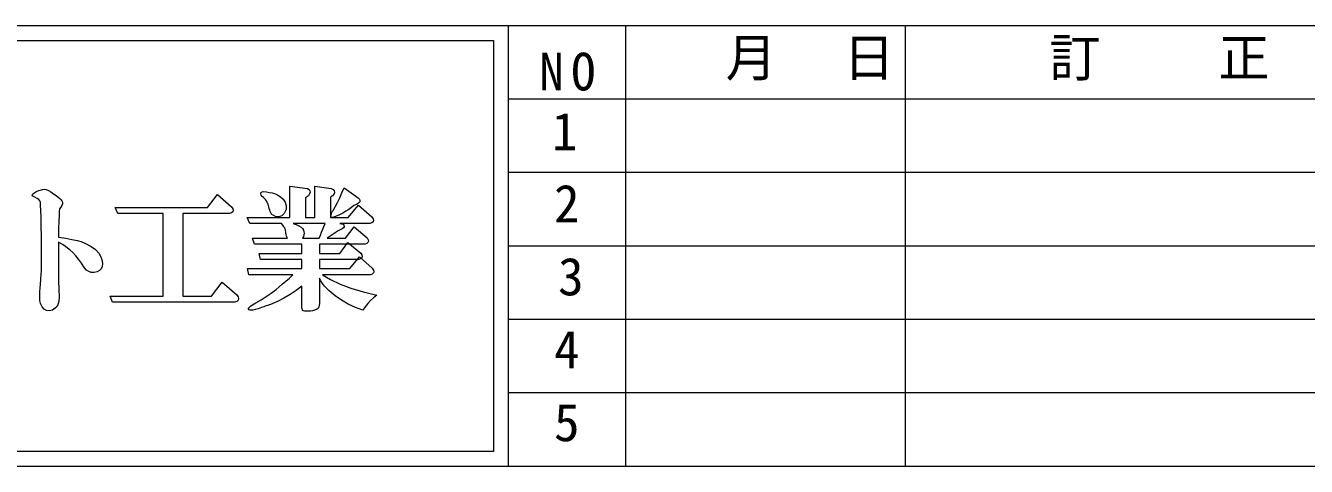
# Model space of a CAD drawing. Units: millimetres at full size, sheet at 1:2; details may follow other scales. Extents: x -822 to 1661, y -1160 to -613.
# Drawn here: x -707.7 to -576.7, y -1159.8 to -1114.8 of the extents above; entities that cross this region are included whole.
import ezdxf
from ezdxf.enums import TextEntityAlignment as Align

# ---------------------------------------------------------------- set-up
doc = ezdxf.new("R2010")
doc.units = ezdxf.units.MM
doc.header["$LTSCALE"] = 2
doc.layers.add('F-E', color=5, linetype='Continuous', lineweight=9)
doc.styles.add('ＭＳ ゴシック', font='')
doc.styles.get('ＭＳ ゴシック').set_extended_font_data('MS Gothic')

msp = doc.modelspace()

# ---------------------------------------------------------------- linework, layer by layer
at = {"layer": 'F-E'}
for p, q in [((-822.442, -1114.774), (-658.32, -1114.774)), ((-822.442, -1114.774), (-531.342, -1114.774)), ((-658.32, -1114.774), (-658.32, -1159.774)), ((-646.32, -1114.774), (-646.32, -1159.774)), ((-617.732, -1114.774), (-617.732, -1159.774)), ((-531.342, -1122.274), (-658.32, -1122.274)), ((-531.342, -1129.774), (-658.32, -1129.774)), ((-531.342, -1137.274), (-658.32, -1137.274)), ((-531.342, -1144.774), (-658.32, -1144.774)), ((-531.342, -1152.274), (-658.32, -1152.274)), ((-658.32, -1159.774), (-822.442, -1159.774)), ((-38.442, -1159.774), (-822.442, -1159.774))]:
    msp.add_line(p, q, dxfattribs=at)
at = {"layer": 'F-E', "color": 4, "lineweight": 5}
for p, q in [((-820.942, -1116.274), (-659.82, -1116.274)), ((-659.82, -1116.274), (-659.82, -1158.274)), ((-659.82, -1158.274), (-820.942, -1158.274))]:
    msp.add_line(p, q, dxfattribs=at)
at = {"layer": 'F-E'}
for points in [[(-706.308, -1132.542), (-706.481, -1132.409), (-706.716, -1132.273), (-707.013, -1132.135), (-706.957, -1132.033), (-706.892, -1131.942), (-706.817, -1131.863), (-706.732, -1131.796), (-706.638, -1131.74), (-706.48, -1131.676), (-706.331, -1131.62), (-706.189, -1131.573), (-706.055, -1131.536), (-705.93, -1131.507), (-705.758, -1131.485), (-705.56, -1131.518), (-705.334, -1131.606), (-705.082, -1131.75), (-704.802, -1131.949), (-704.547, -1132.125), (-704.334, -1132.286), (-704.165, -1132.43), (-704.038, -1132.559), (-703.953, -1132.671), (-703.905, -1132.813), (-703.906, -1132.964), (-703.957, -1133.124), (-704.058, -1133.295), (-704.208, -1133.474)], [(-684.277, -1137.09), (-684.481, -1136.461), (-680.872, -1136.461), (-680.931, -1136.399), (-680.982, -1136.286), (-681.025, -1136.121), (-681.06, -1135.905), (-681.087, -1135.638), (-681.118, -1135.543), (-681.174, -1135.431), (-681.256, -1135.302), (-681.364, -1135.154), (-681.498, -1134.989), (-684.75, -1134.989), (-685.02, -1134.36), (-680.639, -1134.36), (-680.639, -1131.166), (-678.857, -1131.402), (-678.684, -1131.502), (-678.587, -1131.628), (-678.565, -1131.781), (-678.62, -1131.96), (-678.751, -1132.166), (-679.03, -1132.351), (-679.03, -1134.36), (-678.106, -1134.36), (-678.106, -1131.166), (-676.431, -1131.403), (-676.222, -1131.501), (-676.102, -1131.627), (-676.071, -1131.779), (-676.129, -1131.96), (-676.276, -1132.167), (-676.497, -1132.299), (-676.497, -1134.36), (-674.678, -1134.36), (-673.642, -1133.105), (-672.253, -1134.303), (-672.137, -1134.497), (-672.101, -1134.662)], [(-704.29, -1141.023), (-704.276, -1141.486), (-704.257, -1141.915), (-704.244, -1142.272), (-704.249, -1142.586), (-704.273, -1142.856), (-704.314, -1143.083), (-704.374, -1143.266), (-704.437, -1143.389), (-704.524, -1143.506), (-704.635, -1143.618), (-704.771, -1143.724), (-704.931, -1143.825), (-705.248, -1143.888), (-705.528, -1143.853), (-705.77, -1143.718), (-705.975, -1143.485), (-706.143, -1143.152), (-706.183, -1142.999), (-706.209, -1142.821), (-706.221, -1142.617), (-706.219, -1142.388), (-706.204, -1142.134), (-706.202, -1141.994), (-706.196, -1141.837), (-706.185, -1141.663), (-706.17, -1141.473), (-706.151, -1141.266), (-706.095, -1140.602), (-706.056, -1139.776), (-706.034, -1138.787), (-706.03, -1137.634), (-706.044, -1136.319), (-706.065, -1135.233), (-706.086, -1134.339), (-706.107, -1133.635), (-706.127, -1133.123), (-706.148, -1132.801), (-706.197, -1132.673), (-706.308, -1132.542)], [(-704.208, -1133.474), (-704.228, -1133.747), (-704.248, -1134.173), (-704.268, -1134.752), (-704.289, -1135.485), (-704.31, -1136.372), (-703.57, -1136.48), (-702.923, -1136.597), (-702.368, -1136.725), (-701.905, -1136.862), (-701.535, -1137.008), (-700.977, -1137.316), (-700.528, -1137.647), (-700.188, -1138.004), (-699.958, -1138.385), (-699.837, -1138.791), (-699.806, -1139.107), (-699.843, -1139.376), (-699.948, -1139.597), (-700.121, -1139.77), (-700.361, -1139.896), (-700.669, -1139.969), (-700.95, -1139.966), (-701.205, -1139.886), (-701.432, -1139.731), (-701.633, -1139.5), (-701.939, -1139.042), (-702.242, -1138.629), (-702.543, -1138.262), (-702.841, -1137.94), (-703.137, -1137.665), (-703.369, -1137.483), (-703.601, -1137.314), (-703.836, -1137.158), (-704.071, -1137.016), (-704.309, -1136.887), (-704.309, -1139.441), (-704.307, -1140.001), (-704.3, -1140.528), (-704.29, -1141.023)], [(-672.101, -1134.662), (-672.143, -1134.799), (-672.265, -1134.908), (-672.466, -1134.989), (-675.528, -1134.989), (-675.186, -1135.037), (-675.11, -1135.133), (-675.083, -1135.231), (-675.104, -1135.33), (-675.175, -1135.431), (-675.294, -1135.533), (-675.702, -1135.737), (-676.821, -1136.461), (-674.952, -1136.461), (-674.08, -1135.314), (-672.74, -1136.457), (-672.641, -1136.629), (-672.612, -1136.779), (-672.655, -1136.905), (-672.769, -1137.009), (-672.954, -1137.09), (-677.628, -1137.09), (-677.628, -1138.023), (-675.546, -1138.023), (-674.731, -1136.931), (-673.391, -1138.015), (-673.29, -1138.189), (-673.26, -1138.339), (-673.302, -1138.467), (-673.416, -1138.571), (-673.601, -1138.652), (-677.628, -1138.652), (-677.628, -1139.586), (-674.517, -1139.586), (-673.533, -1138.384), (-672.233, -1139.551), (-672.105, -1139.736), (-672.059, -1139.895), (-672.095, -1140.027), (-672.213, -1140.134)], [(-679.417, -1141.359), (-679.996, -1141.808), (-680.607, -1142.221), (-681.249, -1142.596), (-681.923, -1142.935), (-682.627, -1143.238), (-682.756, -1143.281), (-682.912, -1143.335), (-683.095, -1143.4), (-683.304, -1143.475), (-683.541, -1143.561), (-683.895, -1143.677), (-684.188, -1143.763), (-684.42, -1143.817), (-684.59, -1143.841), (-684.7, -1143.833), (-684.818, -1143.78), (-684.871, -1143.707), (-684.86, -1143.616), (-684.784, -1143.506), (-684.644, -1143.377), (-684.115, -1143.089), (-683.592, -1142.777), (-683.075, -1142.442), (-682.564, -1142.084), (-682.058, -1141.702), (-681.726, -1141.434), (-681.388, -1141.152), (-681.043, -1140.854), (-680.691, -1140.542), (-680.333, -1140.215), (-684.829, -1140.215), (-684.966, -1139.586), (-679.417, -1139.586), (-679.417, -1138.652), (-683.642, -1138.652), (-683.781, -1138.023), (-679.417, -1138.023), (-679.417, -1137.09), (-684.277, -1137.09)], [(-672.213, -1140.134), (-672.413, -1140.215), (-677.306, -1140.215), (-676.482, -1140.709), (-675.515, -1141.162), (-674.405, -1141.574), (-673.152, -1141.947), (-671.756, -1142.28), (-672.085, -1142.552), (-672.392, -1142.844), (-672.678, -1143.156), (-672.942, -1143.486), (-673.185, -1143.836), (-673.95, -1143.545), (-674.675, -1143.203), (-675.361, -1142.808), (-676.008, -1142.361), (-676.615, -1141.863), (-676.868, -1141.619), (-677.096, -1141.366), (-677.298, -1141.103), (-677.476, -1140.831), (-677.628, -1140.55), (-677.628, -1143.158), (-677.64, -1143.331), (-677.675, -1143.479), (-677.733, -1143.6), (-677.814, -1143.697), (-677.918, -1143.767), (-678.112, -1143.831), (-678.318, -1143.881), (-678.536, -1143.916), (-678.766, -1143.937), (-679.008, -1143.944), (-679.155, -1143.928), (-679.269, -1143.879), (-679.351, -1143.797), (-679.4, -1143.683), (-679.417, -1143.535), (-679.417, -1141.359)]]:
    msp.add_lwpolyline(points, dxfattribs=at)
for points in [[(-674.089, -1133.153), (-674.351, -1133.344), (-674.63, -1133.533), (-674.923, -1133.722), (-675.232, -1133.91), (-675.557, -1134.097), (-675.964, -1134.277), (-676.252, -1134.351), (-676.42, -1134.319), (-676.469, -1134.182), (-676.399, -1133.939), (-676.374, -1133.874), (-676.345, -1133.813), (-676.311, -1133.756), (-676.272, -1133.704), (-676.229, -1133.657), (-675.997, -1133.258), (-675.767, -1132.825), (-675.54, -1132.359), (-675.316, -1131.86), (-675.095, -1131.328), (-673.672, -1132.348), (-673.531, -1132.487), (-673.476, -1132.626), (-673.507, -1132.766), (-673.625, -1132.907), (-673.828, -1133.048)], [(-688.643, -1142.388), (-687.555, -1140.97), (-686.072, -1142.261), (-685.933, -1142.481), (-685.883, -1142.667), (-685.923, -1142.818), (-686.052, -1142.935), (-686.271, -1143.017), (-698.768, -1143.017), (-699.037, -1142.388), (-693.597, -1142.388), (-693.597, -1133.966), (-698.23, -1133.966), (-698.499, -1133.337), (-689.074, -1133.337), (-688.04, -1132.028), (-686.599, -1133.275), (-686.481, -1133.471), (-686.443, -1133.638), (-686.485, -1133.776), (-686.606, -1133.885), (-686.807, -1133.966), (-691.593, -1133.966), (-691.593, -1142.388)], [(-683.463, -1132.224), (-683.579, -1132.073), (-683.629, -1131.947), (-683.614, -1131.846), (-683.533, -1131.771), (-683.386, -1131.721), (-683.051, -1131.751), (-682.744, -1131.795), (-682.463, -1131.854), (-682.21, -1131.927), (-681.984, -1132.014), (-681.604, -1132.238), (-681.318, -1132.503), (-681.127, -1132.81), (-681.03, -1133.159), (-681.027, -1133.548), (-681.228, -1133.947), (-681.476, -1134.197), (-681.77, -1134.297), (-682.111, -1134.248), (-682.498, -1134.05), (-682.553, -1133.982), (-682.606, -1133.886), (-682.657, -1133.764), (-682.707, -1133.615), (-682.755, -1133.44), (-682.795, -1133.269), (-682.836, -1133.122), (-682.876, -1133), (-682.916, -1132.903), (-682.957, -1132.831), (-683.042, -1132.677), (-683.135, -1132.54), (-683.236, -1132.418), (-683.345, -1132.313)], [(-680.322, -1134.989), (-679.991, -1135.091), (-679.719, -1135.208), (-679.506, -1135.339), (-679.352, -1135.484), (-679.257, -1135.643), (-679.205, -1135.812), (-679.189, -1135.978), (-679.208, -1136.141), (-679.262, -1136.303), (-679.352, -1136.461), (-677.663, -1136.461), (-677.527, -1136.152), (-677.397, -1135.85), (-677.273, -1135.555), (-677.156, -1135.268), (-677.046, -1134.989)]]:
    msp.add_lwpolyline(points, close=True, dxfattribs=at)

# ---------------------------------------------------------------- texts
at = {"layer": 'F-E', "color": 7, "style": 'ＭＳ ゴシック'}
for s, p in [('月', (-636.081, -1121.118)), ('訂', (-602.984, -1121.118)), ('日', (-624.049, -1121.118)), ('正', (-585.706, -1121.118)), ('1', (-653.856, -1128.651)), ('2', (-653.635, -1136.016)), ('3', (-653.221, -1143.465)), ('4', (-653.635, -1150.913)), ('5', (-653.635, -1158.362))]:
    msp.add_text(s, height=3.849, dxfattribs=at).set_placement(p, align=Align.BOTTOM_LEFT)
at = {"layer": 'F-E', "color": 7, "insert": (-655.133, -1121.452), "char_height": 3.849, "attachment_point": 7, "style": 'ＭＳ ゴシック'}
msp.add_mtext('\\T1.31;\\W0.95;NO', dxfattribs=at)

doc.saveas('drawing.dxf')
